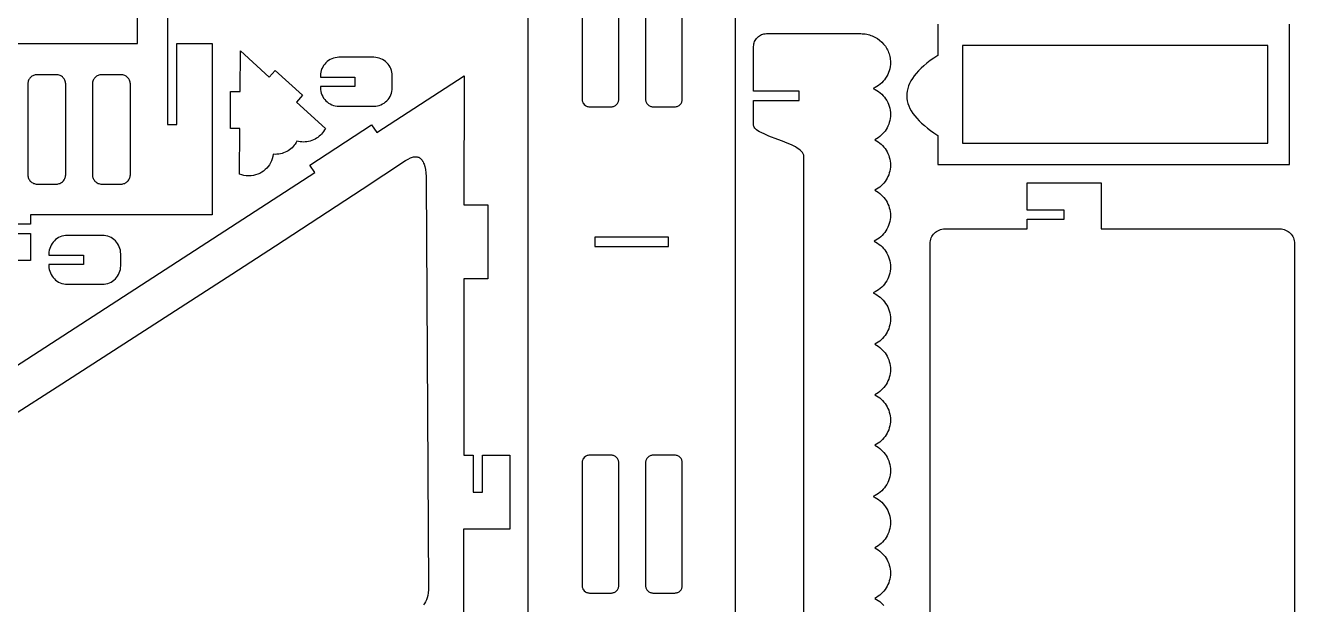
# Model space of a CAD drawing. Extents: x -399 to 499, y -399 to 499.
# Drawn here: x -74 to 201, y 122.9 to 248.3 of the extents above; entities that cross this region are included whole.
import ezdxf

# ---------------------------------------------------------------- set-up
doc = ezdxf.new("R2010")
doc.units = 0
doc.layers.add('DEFAULT_LAYER', color=1, linetype='CONTINUOUS')

msp = doc.modelspace()

# ---------------------------------------------------------------- linework, layer by layer
at = {"layer": 'DEFAULT_LAYER'}
for points in [[(34.94, 62.17), (34.94, 340.87), (34.94, 340.87), (41.29, 340.87), (41.29, 332.22), (43.29, 332.22), (43.29, 340.87), (49.34, 340.87), (49.34, 344.84), (56.34, 344.84), (56.34, 332.22), (58.34, 332.22), (58.34, 344.84), (65.34, 344.84), (65.34, 340.87), (71.29, 340.87), (71.29, 332.22), (73.29, 332.22), (73.29, 340.87), (79.74, 340.87), (79.74, 62.17)], [(-43.17, 341.97), (-43.19, 226.87), (-41.19, 226.87), (-41.19, 244.38), (-33.55, 244.38), (-33.55, 207.34), (-72.89, 207.34), (-72.89, 205.31), (-80.89, 205.31)], [(-120.93, 244.38), (-49.72, 244.38), (-49.72, 330.66)], [(46.62, 258.95), (46.62, 232.32), (46.62, 232.15), (46.65, 231.99), (46.69, 231.84), (46.74, 231.69), (46.81, 231.56), (46.89, 231.42), (47.09, 231.19), (47.32, 230.99), (47.46, 230.91), (47.59, 230.84), (47.74, 230.79), (47.89, 230.75), (48.05, 230.72), (48.22, 230.72), (52.95, 230.72), (53.12, 230.72), (53.28, 230.75), (53.43, 230.79), (53.57, 230.84), (53.71, 230.91), (53.85, 230.99), (54.08, 231.19), (54.28, 231.42), (54.36, 231.56), (54.43, 231.69), (54.48, 231.84), (54.52, 231.99), (54.55, 232.15), (54.55, 232.32), (54.55, 232.32), (54.55, 258.95)], [(60.37, 258.95), (60.37, 232.32), (60.38, 232.15), (60.41, 231.99), (60.45, 231.84), (60.5, 231.69), (60.57, 231.56), (60.65, 231.42), (60.84, 231.19), (61.08, 230.99), (61.21, 230.91), (61.35, 230.84), (61.5, 230.79), (61.65, 230.75), (61.81, 230.72), (61.97, 230.72), (66.71, 230.72), (66.88, 230.72), (67.03, 230.75), (67.19, 230.79), (67.33, 230.84), (67.47, 230.91), (67.61, 230.99), (67.84, 231.19), (68.04, 231.42), (68.12, 231.56), (68.19, 231.69), (68.24, 231.84), (68.28, 231.99), (68.3, 232.15), (68.31, 232.32), (68.31, 232.32), (68.31, 258.95)], [(123.64, 248.59), (123.64, 241.8), (122.81, 241.25), (122.04, 240.7), (121.32, 240.14), (120.66, 239.59), (120.05, 239.04), (119.5, 238.49), (119, 237.94), (118.56, 237.4), (118.17, 236.85), (117.83, 236.3), (117.55, 235.76), (117.32, 235.22), (117.14, 234.67), (117.02, 234.13), (116.95, 233.59), (116.93, 233.05), (116.97, 232.51), (117.06, 231.97), (117.19, 231.43), (117.38, 230.89), (117.63, 230.36), (117.92, 229.82), (118.27, 229.29), (118.66, 228.76), (119.11, 228.22), (119.6, 227.69), (120.15, 227.16), (120.75, 226.63), (121.4, 226.1), (122.09, 225.57), (122.84, 225.04), (123.64, 224.52), (123.64, 218.25), (123.64, 218.25), (199.84, 218.25), (199.84, 248.59)], [(94.68, 94.73), (94.68, 219.97), (94.66, 220.11), (94.62, 220.25), (94.5, 220.53), (94.33, 220.8), (94.11, 221.06), (93.84, 221.31), (93.53, 221.55), (93.19, 221.79), (92.81, 222.01), (92.4, 222.23), (91.97, 222.45), (91.04, 222.86), (90.05, 223.26), (89.04, 223.64), (87.07, 224.38), (86.17, 224.75), (85.37, 225.13), (85.01, 225.32), (84.69, 225.51), (84.42, 225.71), (84.18, 225.91), (84, 226.12), (83.87, 226.33), (83.79, 226.54), (83.77, 226.65), (83.77, 226.76), (83.77, 232.1), (93.63, 232.1), (93.63, 234.1), (83.77, 234.1), (83.77, 243.75), (83.78, 244.04), (83.83, 244.31), (83.9, 244.58), (83.99, 244.84), (84.11, 245.08), (84.25, 245.31), (84.41, 245.53), (84.59, 245.73), (84.79, 245.91), (85.01, 246.07), (85.24, 246.21), (85.48, 246.33), (85.74, 246.42), (86.01, 246.49), (86.28, 246.54), (86.57, 246.55), (106.97, 246.55), (106.97, 246.55), (107.3, 246.54), (107.62, 246.52), (107.95, 246.48), (108.26, 246.42), (108.57, 246.36), (108.88, 246.27), (109.18, 246.17), (109.47, 246.06), (110.03, 245.8), (110.57, 245.49), (111.06, 245.13), (111.52, 244.73), (111.93, 244.29), (112.3, 243.81), (112.63, 243.29), (112.77, 243.02), (112.9, 242.75), (113.01, 242.47), (113.11, 242.18), (113.2, 241.88), (113.27, 241.58), (113.33, 241.27), (113.37, 240.96), (113.4, 240.64), (113.4, 240.32), (113.39, 239.86), (113.33, 239.41), (113.25, 238.96), (113.13, 238.53), (112.98, 238.11), (112.81, 237.7), (112.6, 237.31), (112.37, 236.94), (112.11, 236.58), (111.83, 236.24), (111.52, 235.93), (111.19, 235.63), (110.85, 235.35), (110.48, 235.1), (110.09, 234.88), (109.69, 234.68), (110.09, 234.48), (110.48, 234.25), (110.85, 234), (111.19, 233.73), (111.52, 233.43), (111.83, 233.12), (112.11, 232.78), (112.37, 232.42), (112.6, 232.05), (112.81, 231.66), (112.98, 231.25), (113.13, 230.83), (113.25, 230.4), (113.33, 229.95), (113.39, 229.5), (113.4, 229.03), (113.39, 228.6), (113.34, 228.17), (113.27, 227.75), (113.16, 227.33), (113.03, 226.94), (112.87, 226.55), (112.69, 226.17), (112.48, 225.81), (112.24, 225.47), (111.99, 225.14), (111.71, 224.83), (111.42, 224.54), (111.1, 224.26), (110.77, 224.01), (110.42, 223.78), (110.05, 223.57), (110.42, 223.36), (110.77, 223.13), (111.1, 222.87), (111.42, 222.6), (111.71, 222.31), (111.99, 222), (112.24, 221.67), (112.48, 221.32), (112.69, 220.96), (112.87, 220.59), (113.03, 220.2), (113.16, 219.8), (113.27, 219.39), (113.34, 218.97), (113.39, 218.54), (113.4, 218.1), (113.39, 217.67), (113.34, 217.24), (113.27, 216.81), (113.16, 216.4), (113.03, 216), (112.87, 215.62), (112.69, 215.24), (112.48, 214.88), (112.25, 214.54), (111.99, 214.21), (111.72, 213.9), (111.42, 213.61), (111.1, 213.33), (110.77, 213.08), (110.42, 212.85), (110.05, 212.64), (110.42, 212.43), (110.77, 212.2), (111.1, 211.94), (111.42, 211.67), (111.72, 211.38), (111.99, 211.06), (112.25, 210.74), (112.48, 210.39), (112.69, 210.03), (112.87, 209.66), (113.03, 209.27), (113.16, 208.87), (113.27, 208.46), (113.34, 208.04), (113.39, 207.61), (113.4, 207.17), (113.39, 206.72), (113.34, 206.28), (113.26, 205.85), (113.15, 205.43), (113.01, 205.02), (112.84, 204.62), (112.65, 204.24), (112.43, 203.87), (112.18, 203.52), (111.91, 203.19), (111.62, 202.87), (111.31, 202.58), (110.98, 202.3), (110.63, 202.05), (110.26, 201.82), (109.88, 201.62), (110.26, 201.41), (110.63, 201.18), (110.98, 200.93), (111.31, 200.66), (111.62, 200.36), (111.91, 200.05), (112.18, 199.71), (112.43, 199.36), (112.65, 199), (112.84, 198.61), (113.01, 198.22), (113.15, 197.81), (113.26, 197.39), (113.34, 196.95), (113.39, 196.51), (113.4, 196.06), (113.39, 195.6), (113.33, 195.14), (113.25, 194.7), (113.13, 194.27), (112.98, 193.85), (112.81, 193.44), (112.6, 193.05), (112.37, 192.67), (112.11, 192.32), (111.83, 191.98), (111.52, 191.66), (111.19, 191.37), (110.85, 191.09), (110.48, 190.84), (110.09, 190.62), (109.69, 190.42), (110.09, 190.22), (110.48, 189.99), (110.85, 189.74), (111.19, 189.47), (111.52, 189.17), (111.83, 188.85), (112.11, 188.52), (112.37, 188.16), (112.6, 187.79), (112.81, 187.39), (112.98, 186.99), (113.13, 186.57), (113.25, 186.14), (113.33, 185.69), (113.39, 185.24), (113.4, 184.77), (113.39, 184.33), (113.34, 183.9), (113.27, 183.48), (113.16, 183.07), (113.03, 182.67), (112.87, 182.29), (112.69, 181.91), (112.48, 181.55), (112.24, 181.21), (111.99, 180.88), (111.71, 180.57), (111.42, 180.28), (111.1, 180), (110.77, 179.75), (110.42, 179.52), (110.05, 179.31), (110.42, 179.1), (110.77, 178.86), (111.1, 178.61), (111.42, 178.34), (111.71, 178.05), (111.99, 177.73), (112.24, 177.41), (112.48, 177.06), (112.69, 176.7), (112.87, 176.33), (113.03, 175.94), (113.16, 175.54), (113.27, 175.13), (113.34, 174.71), (113.39, 174.28), (113.4, 173.84), (113.39, 173.4), (113.34, 172.97), (113.27, 172.55), (113.16, 172.14), (113.03, 171.74), (112.87, 171.36), (112.69, 170.98), (112.48, 170.62), (112.25, 170.28), (111.99, 169.95), (111.72, 169.64), (111.42, 169.34), (111.1, 169.07), (110.77, 168.82), (110.42, 168.59), (110.05, 168.38), (110.42, 168.17), (110.77, 167.93), (111.1, 167.68), (111.42, 167.41), (111.72, 167.11), (111.99, 166.8), (112.25, 166.47), (112.48, 166.13), (112.69, 165.77), (112.87, 165.4), (113.03, 165.01), (113.16, 164.61), (113.27, 164.2), (113.34, 163.78), (113.39, 163.35), (113.4, 162.91), (113.39, 162.47), (113.34, 162.04), (113.27, 161.62), (113.16, 161.21), (113.03, 160.81), (112.87, 160.42), (112.69, 160.05), (112.48, 159.69), (112.24, 159.35), (111.99, 159.02), (111.71, 158.71), (111.42, 158.41), (111.1, 158.14), (110.77, 157.89), (110.42, 157.65), (110.05, 157.44), (110.42, 157.23), (110.77, 157), (111.1, 156.75), (111.42, 156.48), (111.71, 156.18), (111.99, 155.87), (112.24, 155.54), (112.48, 155.2), (112.69, 154.84), (112.87, 154.47), (113.03, 154.08), (113.16, 153.68), (113.27, 153.27), (113.34, 152.85), (113.39, 152.42), (113.4, 151.98), (113.39, 151.51), (113.33, 151.06), (113.25, 150.62), (113.13, 150.18), (112.98, 149.76), (112.81, 149.36), (112.6, 148.97), (112.37, 148.59), (112.11, 148.24), (111.83, 147.9), (111.52, 147.58), (111.19, 147.28), (110.85, 147.01), (110.48, 146.76), (110.09, 146.53), (109.69, 146.33), (110.09, 146.13), (110.48, 145.91), (110.85, 145.66), (111.19, 145.38), (111.52, 145.09), (111.83, 144.77), (112.11, 144.43), (112.37, 144.08), (112.6, 143.7), (112.81, 143.31), (112.98, 142.91), (113.13, 142.49), (113.25, 142.05), (113.33, 141.61), (113.39, 141.15), (113.4, 140.69), (113.39, 140.25), (113.34, 139.82), (113.27, 139.4), (113.16, 138.99), (113.03, 138.59), (112.87, 138.2), (112.69, 137.83), (112.48, 137.47), (112.24, 137.12), (111.99, 136.8), (111.71, 136.48), (111.42, 136.19), (111.1, 135.92), (110.77, 135.66), (110.42, 135.43), (110.05, 135.22), (110.42, 135.01), (110.77, 134.78), (111.1, 134.53), (111.42, 134.25), (111.71, 133.96), (111.99, 133.65), (112.24, 133.32), (112.48, 132.98), (112.69, 132.62), (112.87, 132.24), (113.03, 131.86), (113.16, 131.46), (113.27, 131.05), (113.34, 130.63), (113.39, 130.2), (113.4, 129.76), (113.39, 129.32), (113.34, 128.89), (113.27, 128.47), (113.16, 128.06), (113.03, 127.66), (112.87, 127.27), (112.69, 126.9), (112.48, 126.54), (112.25, 126.19), (111.99, 125.86), (111.72, 125.55), (111.42, 125.26), (111.1, 124.99), (110.77, 124.73), (110.42, 124.5), (110.05, 124.29), (110.42, 124.08), (110.77, 123.85), (111.1, 123.6), (111.42, 123.32), (111.71, 123.03), (111.99, 122.72)], [(-119.08, 146.71), (-11.31, 216.46), (-12.39, 218.11), (1.03, 226.82), (2.12, 225.15), (21.06, 237.41), (21.03, 209.47), (26.18, 209.47), (26.18, 209.47), (26.18, 193.47), (21.01, 193.47), (20.98, 155.29), (23.04, 155.29), (23.04, 147.29), (25.04, 147.29), (25.04, 155.29), (30.93, 155.29), (30.93, 139.29), (20.96, 139.29), (20.94, 118.43), (-72.37, 58.18), (-120.08, 88.93)], [(-86.06, 157.95), (-67.11, 170.12), (-48.17, 182.29), (-29.26, 194.49), (-19.82, 200.61), (-10.4, 206.74), (-1, 212.89), (8.38, 219.06), (8.92, 219.38), (9.42, 219.63), (9.65, 219.72), (9.88, 219.8), (10.1, 219.85), (10.31, 219.89), (10.51, 219.9), (10.71, 219.9), (10.9, 219.87), (11.07, 219.83), (11.24, 219.77), (11.4, 219.68), (11.55, 219.58), (11.7, 219.46), (11.83, 219.31), (11.96, 219.15), (12.08, 218.97), (12.19, 218.76), (12.29, 218.54), (12.39, 218.3), (12.55, 217.75), (12.68, 217.12), (12.78, 216.42), (12.84, 215.63), (12.87, 214.76), (13.34, 126.81), (13.34, 126.81), (13.33, 126.12), (13.28, 125.49), (13.18, 124.93), (13.06, 124.42), (12.9, 123.97), (12.71, 123.57), (12.5, 123.21), (12.28, 122.89)], [(122, 65.91), (122, 201.08), (122.02, 201.41), (122.07, 201.72), (122.14, 202.03), (122.25, 202.32), (122.39, 202.6), (122.55, 202.87), (122.73, 203.11), (122.94, 203.34), (123.17, 203.55), (123.41, 203.73), (123.68, 203.89), (123.96, 204.03), (124.25, 204.14), (124.56, 204.22), (124.87, 204.26), (125.2, 204.28), (143.03, 204.28), (143.03, 206.35), (151.03, 206.35), (151.03, 208.35), (143.03, 208.35), (143.03, 214.22), (159.03, 214.22), (159.03, 204.28), (197.75, 204.28), (198.08, 204.26), (198.4, 204.22), (198.7, 204.14), (199, 204.03), (199.27, 203.89), (199.54, 203.73), (199.78, 203.55), (200.01, 203.34), (200.22, 203.11), (200.4, 202.87), (200.56, 202.6), (200.7, 202.32), (200.81, 202.03), (200.89, 201.72), (200.94, 201.41), (200.95, 201.08), (200.95, 83.47)], [(-80.89, 203.31), (-72.89, 203.31), (-72.89, 197.42), (-88.89, 197.42)]]:
    msp.add_lwpolyline(points, dxfattribs=at)
for points in [[(-29.55, 225.99), (-29.55, 233.99), (-27.47, 233.99), (-27.41, 242.81), (-21.18, 237.13), (-19.86, 238.58), (-13.93, 233.21), (-15.27, 231.73), (-9, 226.01), (-9.18, 225.69), (-9.37, 225.38), (-9.58, 225.09), (-9.81, 224.82), (-10.07, 224.56), (-10.33, 224.32), (-10.62, 224.09), (-10.92, 223.89), (-11.24, 223.71), (-11.56, 223.55), (-11.9, 223.41), (-12.26, 223.29), (-12.62, 223.2), (-12.99, 223.13), (-13.37, 223.09), (-13.76, 223.08), (-14.12, 223.09), (-14.47, 223.12), (-14.81, 223.18), (-15.15, 223.26), (-15.32, 222.95), (-15.52, 222.65), (-15.73, 222.37), (-15.97, 222.1), (-16.22, 221.85), (-16.48, 221.61), (-16.77, 221.4), (-17.06, 221.2), (-17.37, 221.02), (-17.7, 220.87), (-18.04, 220.73), (-18.38, 220.62), (-18.74, 220.53), (-19.11, 220.47), (-19.48, 220.43), (-19.87, 220.41), (-20.33, 220.43), (-20.4, 219.95), (-20.52, 219.47), (-20.68, 219.02), (-20.88, 218.59), (-21.11, 218.18), (-21.39, 217.79), (-21.69, 217.43), (-22.03, 217.1), (-22.4, 216.8), (-22.79, 216.53), (-23.21, 216.3), (-23.65, 216.1), (-24.11, 215.95), (-24.59, 215.83), (-25.09, 215.76), (-25.6, 215.74), (-26.12, 215.76), (-26.63, 215.84), (-27.12, 215.96), (-27.6, 216.12), (-27.53, 225.79), (-27.53, 225.99), (-29.55, 225.99)], [(195.16, 244.01), (129.02, 244.01), (129.02, 222.84), (195.16, 222.84), (195.16, 244.01)], [(-10.06, 237.42), (-10.06, 237.13), (-2.58, 237.13), (-2.58, 235.13), (-10.06, 235.13), (-10.06, 234.83), (-10.04, 234.43), (-9.98, 234.03), (-9.88, 233.65), (-9.74, 233.28), (-9.57, 232.93), (-9.37, 232.6), (-9.14, 232.29), (-8.88, 232.01), (-8.6, 231.75), (-8.29, 231.52), (-7.96, 231.32), (-7.61, 231.15), (-7.24, 231.01), (-6.86, 230.91), (-6.47, 230.85), (-6.06, 230.83), (1.5, 230.83), (1.91, 230.85), (2.3, 230.91), (2.69, 231.01), (3.05, 231.15), (3.4, 231.32), (3.73, 231.52), (4.04, 231.75), (4.32, 232.01), (4.58, 232.29), (4.81, 232.6), (5.01, 232.93), (5.18, 233.28), (5.32, 233.65), (5.42, 234.03), (5.48, 234.43), (5.5, 234.83), (5.5, 237.42), (5.48, 237.82), (5.42, 238.22), (5.32, 238.6), (5.18, 238.97), (5.01, 239.32), (4.81, 239.65), (4.58, 239.96), (4.32, 240.24), (4.04, 240.5), (3.73, 240.73), (3.4, 240.93), (3.05, 241.1), (2.69, 241.24), (2.3, 241.34), (1.91, 241.4), (1.5, 241.42), (-6.06, 241.42), (-6.47, 241.4), (-6.86, 241.34), (-7.24, 241.24), (-7.61, 241.1), (-7.96, 240.93), (-8.29, 240.73), (-8.6, 240.5), (-8.88, 240.24), (-9.14, 239.96), (-9.37, 239.65), (-9.57, 239.32), (-9.74, 238.97), (-9.88, 238.6), (-9.98, 238.22), (-10.04, 237.82), (-10.06, 237.42)], [(-65.24, 215.98), (-65.24, 235.66), (-65.25, 235.87), (-65.28, 236.07), (-65.33, 236.26), (-65.4, 236.44), (-65.48, 236.61), (-65.58, 236.78), (-65.7, 236.93), (-65.83, 237.08), (-65.97, 237.21), (-66.12, 237.32), (-66.29, 237.42), (-66.46, 237.51), (-66.65, 237.57), (-66.84, 237.62), (-67.04, 237.65), (-67.24, 237.66), (-71.44, 237.66), (-71.64, 237.65), (-71.84, 237.62), (-72.03, 237.57), (-72.22, 237.51), (-72.39, 237.42), (-72.56, 237.32), (-72.71, 237.21), (-72.85, 237.08), (-72.98, 236.93), (-73.1, 236.78), (-73.2, 236.61), (-73.28, 236.44), (-73.35, 236.26), (-73.4, 236.07), (-73.43, 235.87), (-73.44, 235.66), (-73.44, 215.98), (-73.43, 215.78), (-73.4, 215.58), (-73.35, 215.39), (-73.28, 215.21), (-73.2, 215.03), (-73.1, 214.87), (-72.98, 214.71), (-72.85, 214.57), (-72.71, 214.44), (-72.56, 214.33), (-72.39, 214.23), (-72.22, 214.14), (-72.03, 214.07), (-71.84, 214.02), (-71.64, 213.99), (-71.44, 213.98), (-67.24, 213.98), (-67.04, 213.99), (-66.84, 214.02), (-66.65, 214.07), (-66.46, 214.14), (-66.29, 214.23), (-66.12, 214.33), (-65.97, 214.44), (-65.83, 214.57), (-65.7, 214.71), (-65.58, 214.87), (-65.48, 215.03), (-65.4, 215.21), (-65.33, 215.39), (-65.28, 215.58), (-65.25, 215.78), (-65.24, 215.98)], [(-51.24, 215.98), (-51.24, 235.66), (-51.25, 235.87), (-51.28, 236.07), (-51.33, 236.26), (-51.4, 236.44), (-51.48, 236.61), (-51.58, 236.78), (-51.7, 236.93), (-51.83, 237.08), (-51.97, 237.21), (-52.12, 237.32), (-52.29, 237.42), (-52.46, 237.51), (-52.65, 237.57), (-52.84, 237.62), (-53.04, 237.65), (-53.24, 237.66), (-57.44, 237.66), (-57.64, 237.65), (-57.84, 237.62), (-58.03, 237.57), (-58.22, 237.51), (-58.39, 237.42), (-58.56, 237.32), (-58.71, 237.21), (-58.85, 237.08), (-58.98, 236.93), (-59.1, 236.78), (-59.2, 236.61), (-59.28, 236.44), (-59.35, 236.26), (-59.4, 236.07), (-59.43, 235.87), (-59.44, 235.66), (-59.44, 215.98), (-59.43, 215.78), (-59.4, 215.58), (-59.35, 215.39), (-59.28, 215.21), (-59.2, 215.03), (-59.1, 214.87), (-58.98, 214.71), (-58.85, 214.57), (-58.71, 214.44), (-58.56, 214.33), (-58.39, 214.23), (-58.22, 214.14), (-58.03, 214.07), (-57.84, 214.02), (-57.64, 213.99), (-57.44, 213.98), (-53.24, 213.98), (-53.04, 213.99), (-52.84, 214.02), (-52.65, 214.07), (-52.46, 214.14), (-52.29, 214.23), (-52.12, 214.33), (-51.97, 214.44), (-51.83, 214.57), (-51.7, 214.71), (-51.58, 214.87), (-51.48, 215.03), (-51.4, 215.21), (-51.33, 215.39), (-51.28, 215.58), (-51.25, 215.78), (-51.24, 215.98)], [(-68.88, 198.87), (-68.88, 198.57), (-61.4, 198.57), (-61.4, 196.57), (-68.88, 196.57), (-68.88, 196.28), (-68.86, 195.87), (-68.8, 195.48), (-68.7, 195.1), (-68.56, 194.73), (-68.39, 194.38), (-68.19, 194.05), (-67.96, 193.74), (-67.7, 193.46), (-67.42, 193.2), (-67.11, 192.97), (-66.78, 192.77), (-66.43, 192.6), (-66.06, 192.46), (-65.68, 192.36), (-65.29, 192.3), (-64.88, 192.28), (-57.32, 192.28), (-56.91, 192.3), (-56.52, 192.36), (-56.13, 192.46), (-55.77, 192.6), (-55.42, 192.77), (-55.09, 192.97), (-54.78, 193.2), (-54.49, 193.46), (-54.24, 193.74), (-54.01, 194.05), (-53.8, 194.38), (-53.64, 194.73), (-53.5, 195.1), (-53.4, 195.48), (-53.34, 195.87), (-53.32, 196.28), (-53.32, 198.87), (-53.34, 199.27), (-53.4, 199.67), (-53.5, 200.05), (-53.64, 200.42), (-53.8, 200.77), (-54.01, 201.1), (-54.24, 201.41), (-54.49, 201.69), (-54.78, 201.95), (-55.09, 202.18), (-55.42, 202.38), (-55.77, 202.55), (-56.13, 202.68), (-56.52, 202.78), (-56.91, 202.84), (-57.32, 202.87), (-64.88, 202.87), (-65.29, 202.84), (-65.68, 202.78), (-66.06, 202.68), (-66.43, 202.55), (-66.78, 202.38), (-67.11, 202.18), (-67.42, 201.95), (-67.7, 201.69), (-67.96, 201.41), (-68.19, 201.1), (-68.39, 200.77), (-68.56, 200.42), (-68.7, 200.05), (-68.8, 199.67), (-68.86, 199.27), (-68.88, 198.87)], [(65.34, 200.5), (65.34, 202.5), (49.34, 202.5), (49.34, 200.5), (65.34, 200.5)], [(54.55, 127.05), (54.55, 153.68), (54.55, 153.85), (54.52, 154.01), (54.48, 154.16), (54.43, 154.31), (54.36, 154.45), (54.28, 154.58), (54.08, 154.81), (53.85, 155.01), (53.71, 155.09), (53.57, 155.16), (53.43, 155.21), (53.28, 155.25), (53.12, 155.28), (52.95, 155.28), (48.22, 155.28), (48.05, 155.28), (47.89, 155.25), (47.74, 155.21), (47.59, 155.16), (47.46, 155.09), (47.32, 155.01), (47.09, 154.81), (46.89, 154.58), (46.81, 154.45), (46.74, 154.31), (46.69, 154.16), (46.65, 154.01), (46.62, 153.85), (46.62, 153.68), (46.62, 127.05), (46.62, 126.89), (46.65, 126.73), (46.69, 126.58), (46.74, 126.43), (46.81, 126.29), (46.89, 126.16), (47.09, 125.92), (47.32, 125.73), (47.46, 125.65), (47.59, 125.58), (47.74, 125.53), (47.89, 125.49), (48.05, 125.46), (48.22, 125.45), (52.95, 125.45), (53.12, 125.46), (53.28, 125.49), (53.43, 125.53), (53.57, 125.58), (53.71, 125.65), (53.85, 125.73), (54.08, 125.92), (54.28, 126.16), (54.36, 126.29), (54.43, 126.43), (54.48, 126.58), (54.52, 126.73), (54.55, 126.89), (54.55, 127.05)], [(68.31, 127.05), (68.31, 153.68), (68.3, 153.85), (68.28, 154.01), (68.24, 154.16), (68.19, 154.31), (68.12, 154.45), (68.04, 154.58), (67.84, 154.81), (67.61, 155.01), (67.47, 155.09), (67.33, 155.16), (67.19, 155.21), (67.03, 155.25), (66.88, 155.28), (66.71, 155.28), (61.97, 155.28), (61.81, 155.28), (61.65, 155.25), (61.5, 155.21), (61.35, 155.16), (61.21, 155.09), (61.08, 155.01), (60.84, 154.81), (60.65, 154.58), (60.57, 154.45), (60.5, 154.31), (60.45, 154.16), (60.41, 154.01), (60.38, 153.85), (60.37, 153.68), (60.37, 127.05), (60.38, 126.89), (60.41, 126.73), (60.45, 126.58), (60.5, 126.43), (60.57, 126.29), (60.65, 126.16), (60.84, 125.92), (61.08, 125.73), (61.21, 125.65), (61.35, 125.58), (61.5, 125.53), (61.65, 125.49), (61.81, 125.46), (61.97, 125.45), (66.71, 125.45), (66.88, 125.46), (67.03, 125.49), (67.19, 125.53), (67.33, 125.58), (67.47, 125.65), (67.61, 125.73), (67.84, 125.92), (68.04, 126.16), (68.12, 126.29), (68.19, 126.43), (68.24, 126.58), (68.28, 126.73), (68.3, 126.89), (68.31, 127.05)]]:
    msp.add_lwpolyline(points, close=True, dxfattribs=at)

doc.saveas('drawing.dxf')
